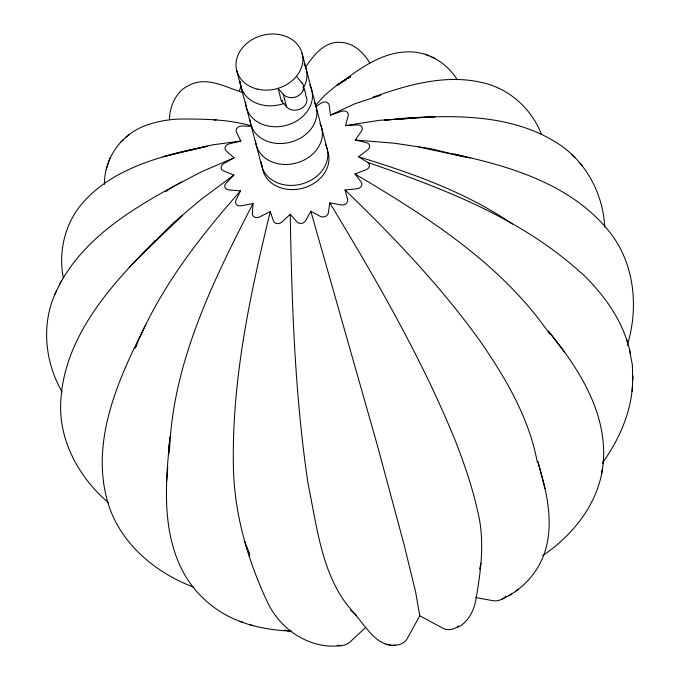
<?xml version="1.0" encoding="UTF-8"?>
<svg xmlns="http://www.w3.org/2000/svg" width="680" height="680" viewBox="0 0 680 680"><rect width="100%" height="100%" fill="white"/><g stroke="black" fill="none" stroke-linecap="round" stroke-linejoin="round"><path stroke-width="1.02" d="M169.839 437.002L168.631 454.537L169.677 440.631C165.52 483.956 161.84 531.029 182.682 571.064C195.304 595.17 217.464 614.014 243.304 622.523M542.733 555.619C574.948 533.91 601.307 499.528 603.483 459.587C606.194 410.865 577.94 367.26 548.343 331.118L564.51 352.061M104.465 184.322C104.048 158.338 121.499 134.054 145.911 125.409C156.697 121.516 168.019 119.519 179.46 119.034C203.635 118.966 228.208 119.17 251.617 125.962M602.828 462.544C618.46 440.36 630.36 414.536 632.358 387.2M632.74 380.128L632.358 364.897L629.45 349.784M632.145 391.28L632.952 375.998M457.75 627.283C468.894 621.851 474.427 609.62 476.187 597.915C481.091 569.44 484.865 540.175 477.76 511.7C472.464 487.594 464.465 464.202 455.523 441.226C421.6 357.841 376.261 279.726 329.783 202.844L341.224 204.944A5.04 4.114 -14.7 0 0 347.607 199.563L345.058 189.975L357.068 188.76A5.04 4.114 -14.7 0 0 361.216 182.095L354.994 174.037L366.274 169.643A5.04 4.114 -14.7 0 0 367.744 162.418L358.522 156.766L367.837 149.659A5.04 4.114 -14.7 0 0 366.477 142.656L355.249 140.012L361.607 130.976A5.04 4.114 -14.7 0 0 357.544 124.95L345.542 125.613L348.245 115.617A5.04 4.114 -14.7 0 0 341.929 111.231L330.446 115.115L329.197 105.247A5.04 4.114 -14.7 0 0 321.317 102.969L315.843 106.734M252.152 126.369L241.749 125.978A5.04 4.114 -14.7 0 0 236.402 132.081L240.856 141.032L229.05 143.871A5.04 4.114 -14.7 0 0 226.194 150.909L234.03 157.862L223.584 163.693A5.04 4.114 -14.7 0 0 223.533 170.909L233.894 175.108L225.955 183.294A5.04 4.114 -14.7 0 0 228.701 189.898L240.474 190.901L235.883 200.549A5.04 4.114 -14.7 0 0 241.145 205.827L253.053 203.524L252.314 213.596A5.04 4.114 -14.7 0 0 259.514 216.971L270.266 211.607L273.462 221.008A5.04 4.114 -14.7 0 0 281.809 222.122L290.241 214.276L297.024 221.995A5.04 4.114 -14.7 0 0 305.626 220.72L310.828 211.25L320.458 216.435A5.04 4.114 -14.7 0 0 328.38 212.925L329.783 202.844M166.668 481.321L167.756 466.803M169.396 119.11C169.923 105.578 176.332 90.992 189.278 85.212C206.839 75.897 226.406 87.567 243.108 92.667M601.63 473.807L602.183 469.65M602.922 463.811L603.483 459.587M270.266 211.607C249.424 297.398 230.639 385.118 233.588 473.9C235.722 518.967 248.88 563.202 268.243 603.772C281.528 630.717 311.134 649.808 341.64 645.575M479.553 569.135L480.998 563.167M627.24 345.474C639.174 306.782 634.483 261.545 607.843 229.849C570.061 184.084 509.813 165.98 453.892 154.181M239.419 90.797L241.06 85.773M109.998 158.159L106.199 169.49M136.102 346.434L136.773 344.445C160.828 286.986 199.597 237.311 240.474 190.901M56.406 291.082C40.859 322.957 44.633 361.786 62.16 392.079M135.184 348.287L136.773 344.445M59.593 284.563C85.255 236.198 135.022 207.162 181.569 182.01M145.834 324.564C118.83 377.91 90.44 439.798 107.347 500.777C118.813 542.308 154.691 572.56 193.902 587.274M54.544 294.95L61.404 280.798M253.053 203.524C213.146 280.712 172.762 362.491 169.481 450.95M310.828 211.25L376.779 443.267L404.013 544.399L415.65 592.144L419.755 615.783L407.286 638.529A12.087 9.877 -14.7 0 1 393.584 645.039M305.541 67.124C313.675 55.403 324.3 41.276 340.382 42.339C353.362 42.78 363.749 52.453 369.877 63.223M146.982 249.543L173.408 222.845L201.484 199.104L233.894 175.108M155.193 240.49L142.298 253.878C103.352 293.632 64.634 341.538 60.894 399.373C57.774 439.254 78.786 477.7 108.724 502.919M315.154 105.791L325.125 94.953L337.773 84.388L344.105 80.937M129.217 267.393L143.794 252.382M156.595 240.159L142.298 253.878L182.665 215.381M365.296 627.767L350.124 641.894A12.087 9.877 -14.7 0 1 337.152 645.235M120.267 142.477L123.386 139.663M125.74 137.496L128.741 134.793M501.883 599.241C521.917 590.181 538.067 572.925 544.875 551.931C554.344 522.215 546.431 490.629 537.897 461.762L545.003 488.469M509.125 595.476L511.87 593.649M515.593 591.158L518.551 589.194M165.784 191.565L173.68 186.354L201.696 171.657L234.03 157.862M341.964 82.297L336.753 85.578C357.756 70.303 380.358 52.352 407.66 51.85C427.728 51.272 446.921 62.747 457.215 79.79M343.697 81.209L346.298 79.577M348.041 78.48L350.642 76.849M340.799 82.399L350.523 76.67M330.446 115.115L355.13 103.632L380.715 95.336M372.801 97.223C407.592 84.881 445.629 73.754 482.596 82.697C509.422 88.689 531.819 108.987 541.527 134.546M193.868 149.081C153.246 158.066 109.684 171.173 81.694 204.034C64.617 224.4 58.216 252.348 63.41 278.281M188.122 150.739L212.559 144.865L240.856 141.032M345.542 125.613L379.159 120.334L412.751 118.227M214.098 120.011L216.163 119.867M402.288 118.388C453.39 115.013 509.15 113.943 554.548 141.415C584.511 159.026 603.075 192.482 604.707 226.891M350.642 610.138C364.378 622.242 373.804 646.246 395.241 645.362M290.538 631.065C273.216 630.317 255.926 627.546 239.675 621.333M355.249 140.012L394.613 143.25L430.142 148.597L463.853 156.731M475.55 597.508L492.711 600.661A12.087 9.877 -14.7 0 0 505.937 596.02M389.411 644.997L391.901 645.49M385.866 644.334L388.603 644.869M418.846 147.067L467.067 157.344M454.291 153.986L470.144 157.998M358.522 156.766C412.054 173.188 465.962 192.108 512.439 224.06M249.815 624.631L253.257 625.753M367.744 162.418C442.281 188.173 518.577 217.201 578.306 270.385A289.212 158.083 7.6 0 1 580.694 272.646M425.272 54.264L429.012 55.853M431.46 56.899L435.327 58.54M419.755 615.783L442.875 628.235A12.087 9.877 -14.7 0 0 458.575 625.898M354.994 174.037C427.244 216.656 501.075 263.611 549.55 333.82M356.583 615.391C322.354 582.156 317.348 528.258 308.091 483.863C294.754 394.672 291.813 304.325 290.241 214.276M345.058 189.975C393.771 237.023 440.767 286.28 480.335 341.411C505.588 377.952 528.87 417.435 537.192 461.644M581.383 272.901C604.529 294.822 624.002 322.209 630.572 353.906M579.241 162.435L582.063 165.504M572.067 154.666L574.829 157.675M296.438 76.279L301.92 83.062M286.611 106.896L283.322 94.325L278.035 88.323L281.333 100.895L286.611 106.896A11.271 9.206 -14.7 0 0 301.69 108.29A11.271 9.206 -14.7 0 0 305.541 95.506M246.202 545.793L249.39 553.222M244.502 540.736L249.773 556.291M626.467 338.903L627.589 343.017M302.039 53.159L327.037 148.453M304.215 88.477L305.864 94.758M302.949 86.989L303.161 87.771M303.569 89.343L303.773 90.126M236.81 70.966L261.808 166.269M304.122 63.903A33.805 27.625 -14.7 0 1 303.526 87.652M284.113 103.385A33.805 27.625 -14.7 0 1 240.108 81.15M309.613 84.847A33.805 27.625 -14.7 0 1 286.314 125.367A33.805 27.625 -14.7 0 1 245.599 102.093M301.716 82.272A11.271 9.206 -14.7 0 1 298.817 95.455A11.271 9.206 -14.7 0 1 283.322 94.325M282.676 100.462A33.805 27.625 -14.7 0 1 281.333 100.895M314.423 102.382A33.805 27.625 -14.7 0 1 290.743 142.112A33.805 27.625 -14.7 0 1 250.044 119.799M319.923 123.335A33.805 27.625 -14.7 0 1 296.242 163.055A33.805 27.625 -14.7 0 1 255.535 140.743M325.414 144.279A33.805 27.625 -14.7 0 1 301.733 183.999A33.805 27.625 -14.7 0 1 261.035 161.687M327.25 150.076A33.805 27.625 -14.7 0 1 301.231 188.589A33.805 27.625 -14.7 0 1 262.089 164.934M291.337 631.014A12.087 9.877 -14.7 0 1 284.665 629.918M177.88 152.839L163.149 156.757L207.17 146.157L177.88 152.839M417.129 117.615L384.633 120.029L435.004 116.731L417.129 117.615M257.507 89.148A33.805 27.625 -14.7 0 0 302.447 54.876A33.805 27.625 -14.7 0 0 248.319 42.16A33.805 27.625 -14.7 0 0 257.507 89.148"/></g></svg>
